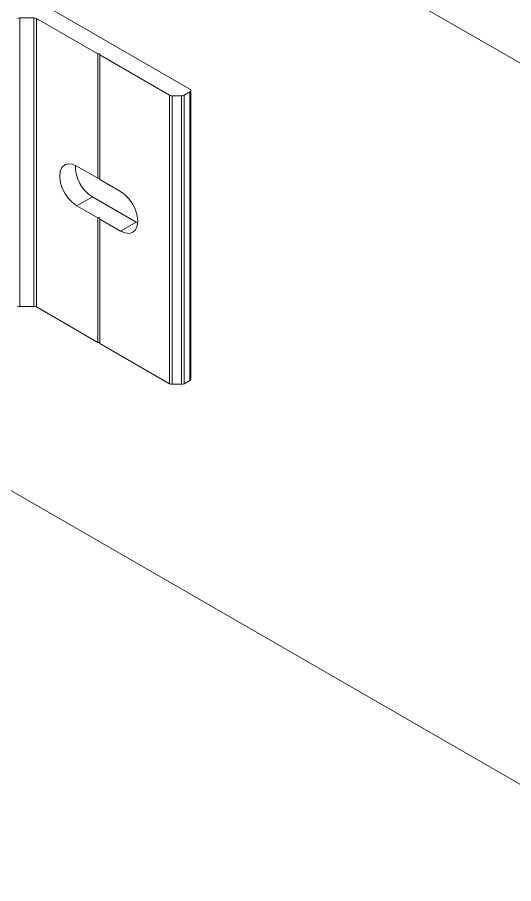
# Model space of a CAD drawing. Header units: millimetres. Extents: x 39 to 459, y 26 to 647.
# Drawn here: x 95.699 to 97.384, y 227.104 to 230.047 of the extents above; entities that cross this region are included whole.
import ezdxf

# ---------------------------------------------------------------- set-up
doc = ezdxf.new("R2010")
doc.units = ezdxf.units.MM
doc.layers.add('ANTET', color=7, linetype='Continuous')

# ---------------------------------------------------------------- blocks, each defined once
blk = doc.blocks.new('Griyaj Montajı')
at = {"color": 7, "linetype": 'Continuous', "lineweight": 15}
for p, q in [((11080.9452, 2121.2506), (11055.9518, 2135.679)), ((11078.6896, 2121.8179), (11079.2397, 2121.5003)), ((11078.6621, 2121.742), (11078.71, 2121.742)), ((11078.6621, 2121.742), (11078.6621, 2120.7621)), ((11078.71, 2121.742), (11078.71, 2120.7621)), ((11078.7185, 2121.74), (11078.9268, 2121.6197)), ((11078.7185, 2121.74), (11078.7185, 2120.7601)), ((11078.9332, 2121.6197), (11078.9268, 2121.6197)), ((11078.9268, 2121.6197), (11078.9268, 2121.1971)), ((11078.9332, 2121.6197), (11078.9332, 2121.616)), ((11078.9332, 2121.616), (11079.1704, 2121.4791)), ((11078.9332, 2121.616), (11078.9332, 2121.1935)), ((11079.1704, 2121.4791), (11079.1704, 2120.4992)), ((11079.1789, 2121.477), (11079.2114, 2121.477)), ((11079.1789, 2121.477), (11079.1789, 2120.4972)), ((11079.2114, 2121.477), (11079.2114, 2120.4972)), ((11079.2199, 2121.4791), (11079.2397, 2121.4905)), ((11079.2199, 2121.4791), (11079.2199, 2120.4992)), ((11079.2397, 2121.4905), (11079.2397, 2120.5106)), ((11079.2432, 2120.5155), (11079.2432, 2121.4954)), ((11078.8557, 2121.2382), (11078.9268, 2121.1971)), ((11078.9268, 2121.1971), (11078.9332, 2121.1971)), ((11078.9332, 2121.1935), (11079.0042, 2121.1524)), ((11078.9088, 2121.134), (11078.8557, 2121.1034)), ((11079.0573, 2121.0483), (11078.9088, 2121.134)), ((11078.8557, 2121.1034), (11078.9268, 2121.0624)), ((11078.9268, 2121.0624), (11078.9268, 2120.6398)), ((11078.9268, 2121.0624), (11078.9332, 2121.0624)), ((11078.9332, 2121.0587), (11078.9332, 2121.0624)), ((11078.9332, 2121.0587), (11078.9332, 2120.6362)), ((11078.9332, 2121.0587), (11079.0042, 2121.0177)), ((11079.0573, 2121.0483), (11079.0042, 2121.0177)), ((11079.0623, 2121.0456), (11079.0573, 2121.0483)), ((11078.6621, 2120.7621), (11078.71, 2120.7621)), ((11078.7185, 2120.7601), (11078.9268, 2120.6398)), ((11078.9332, 2120.6398), (11078.9268, 2120.6398)), ((11078.9332, 2120.6362), (11079.1704, 2120.4992)), ((11079.2199, 2120.4992), (11079.2397, 2120.5106)), ((11079.1789, 2120.4972), (11079.2114, 2120.4972)), ((11078.1054, 2120.4404), (11080.9452, 2118.801))]:
    blk.add_line(p, q, dxfattribs=at)
at = {"color": 7, "linetype": 'Continuous', "lineweight": 15, "flags": 128}
for points in [[(11078.8557, 2121.2382), (11078.8406, 2121.2446), (11078.8266, 2121.246), (11078.8145, 2121.2422), (11078.8052, 2121.2336), (11078.7994, 2121.2208), (11078.7974, 2121.2045), (11078.7994, 2121.1859), (11078.8052, 2121.1663), (11078.8145, 2121.147), (11078.8266, 2121.1293), (11078.8406, 2121.1144), (11078.8557, 2121.1034)], [(11079.0042, 2121.0177), (11079.0193, 2121.0113), (11079.0334, 2121.0099), (11079.0455, 2121.0136), (11079.0548, 2121.0222), (11079.0606, 2121.0351), (11079.0626, 2121.0514), (11079.0606, 2121.07), (11079.0548, 2121.0896), (11079.0455, 2121.1089), (11079.0334, 2121.1266), (11079.0193, 2121.1414), (11079.0042, 2121.1524)]]:
    blk.add_lwpolyline(points, dxfattribs=at)
at = {"color": 7, "linetype": 'Continuous', "lineweight": 15}
for centre, radius, start, end in [((11078.6617, 2121.7247), 0.0173, 88.8604, 118.0416), ((11078.7104, 2121.7247), 0.0173, 61.9537, 91.1575), ((11079.1786, 2121.4943), 0.0173, 241.9606, 271.1506), ((11079.2117, 2121.4943), 0.0173, 268.8494, 298.0394), ((11079.2378, 2121.4954), 0.00524, 290.7934, 69.2066), ((11078.9725, 2121.2379), 0.1219, 178.6392, 238.4691), ((11078.6617, 2120.7448), 0.0173, 88.8604, 118.0416), ((11078.7104, 2120.7448), 0.0173, 61.9537, 91.1575), ((11079.2372, 2120.5161), 0.00603, 294.3729, 354.3223), ((11079.1786, 2120.5145), 0.0173, 241.9606, 271.1506), ((11079.2117, 2120.5145), 0.0173, 268.8494, 298.0394)]:
    blk.add_arc(centre, radius, start, end, dxfattribs=at)

msp = doc.modelspace()

# ---------------------------------------------------------------- block references
at = {"layer": 'ANTET', "color": 0}
msp.add_blockref('Griyaj Montajı', (-10982.9547, -1891.697), dxfattribs=at)

doc.saveas('drawing.dxf')
